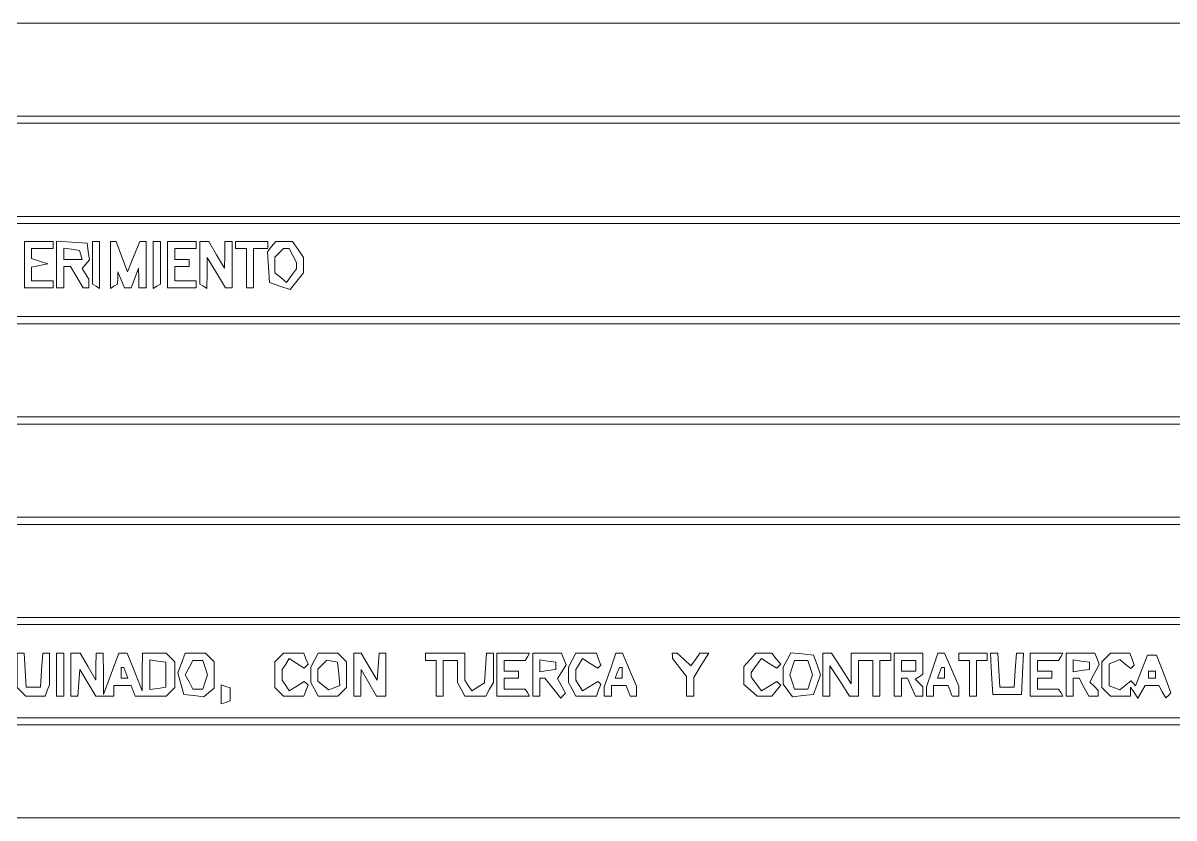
# Paper-space layout 'AN-05-DGE-020' of a CAD drawing. Header units: metres, sheet in millimetres. Extents: x 12 to 193, y 4 to 291.
# Drawn here: x 128.19 to 168.6, y 114.17 to 142.07 of the extents above; entities that cross this region are included whole.
import ezdxf

# ---------------------------------------------------------------- set-up
doc = ezdxf.new("R2010")
doc.units = ezdxf.units.M
doc.layers.add('DGE_CONTORNOS', color=7, linetype='Continuous', lineweight=0)
doc.layers.add('DGE_DATOS', color=7, linetype='Continuous', lineweight=0)

# ---------------------------------------------------------------- blocks, each defined once
blk = doc.blocks.new('LP_REF_DGE_MT_020')
at = {"layer": 'DGE_CONTORNOS'}
for points in [[(180.022, 140.434), (180.022, 138.8), (120.699, 138.8), (61.377, 138.8), (61.377, 140.434), (61.377, 142.068), (120.699, 142.068), (180.022, 142.068)], [(180.022, 136.915), (180.022, 135.281), (120.699, 135.281), (61.377, 135.281), (61.377, 136.915), (61.377, 138.549), (120.699, 138.549), (180.022, 138.549)], [(180.022, 133.396), (180.022, 131.762), (120.699, 131.762), (61.377, 131.762), (61.377, 133.396), (61.377, 135.03), (120.699, 135.03), (180.022, 135.03)], [(128.24, 133.584), (128.24, 132.768), (128.743, 132.768), (129.246, 132.768), (129.246, 132.893), (129.246, 133.019), (128.869, 133.019), (128.492, 133.019), (128.492, 133.262), (128.492, 133.504), (128.775, 133.56), (129.057, 133.615), (128.775, 133.709), (128.492, 133.802), (128.492, 133.976), (128.492, 134.15), (128.869, 134.15), (129.246, 134.15), (129.246, 134.276), (129.246, 134.401), (128.743, 134.401), (128.24, 134.401)], [(129.372, 133.592), (129.372, 132.768), (129.497, 132.768), (129.623, 132.768), (129.623, 133.145), (129.623, 133.522), (129.741, 133.522), (129.86, 133.522), (130.083, 133.145), (130.305, 132.768), (130.404, 132.768), (130.503, 132.768), (130.501, 132.925), (130.499, 133.082), (130.382, 133.266), (130.266, 133.45), (130.394, 133.605), (130.522, 133.759), (130.481, 134.049), (130.44, 134.339), (129.906, 134.377), (129.372, 134.416)], [(130.221, 133.93), (130.272, 133.773), (129.948, 133.773), (129.623, 133.773), (129.623, 133.97), (129.623, 134.168), (129.896, 134.127), (130.169, 134.087)], [(130.628, 133.655), (130.628, 132.908), (130.754, 132.83), (130.88, 132.753), (130.88, 133.577), (130.88, 134.401), (130.754, 134.401), (130.628, 134.401)], [(131.257, 133.577), (131.257, 132.753), (131.382, 132.83), (131.508, 132.908), (131.516, 133.121), (131.524, 133.333), (131.638, 133.05), (131.751, 132.768), (131.871, 132.768), (131.99, 132.768), (132.116, 133.113), (132.242, 133.459), (132.252, 133.113), (132.262, 132.768), (132.388, 132.768), (132.514, 132.768), (132.514, 133.584), (132.514, 134.401), (132.402, 134.401), (132.29, 134.401), (132.072, 133.867), (131.854, 133.333), (131.655, 133.867), (131.456, 134.401), (131.356, 134.401), (131.257, 134.401)], [(132.765, 133.577), (132.765, 132.753), (132.891, 132.83), (133.016, 132.908), (133.016, 133.655), (133.016, 134.401), (132.891, 134.401), (132.765, 134.401)], [(133.268, 133.584), (133.268, 132.768), (133.77, 132.768), (134.273, 132.768), (134.273, 132.893), (134.273, 133.019), (133.896, 133.019), (133.519, 133.019), (133.519, 133.27), (133.519, 133.522), (133.77, 133.522), (134.022, 133.522), (134.022, 133.647), (134.022, 133.773), (133.77, 133.773), (133.519, 133.773), (133.519, 133.962), (133.519, 134.15), (133.896, 134.15), (134.273, 134.15), (134.273, 134.276), (134.273, 134.401), (133.77, 134.401), (133.268, 134.401)], [(134.399, 133.655), (134.399, 132.908), (134.525, 132.83), (134.65, 132.753), (134.655, 133.294), (134.66, 133.836), (134.982, 133.302), (135.304, 132.768), (135.417, 132.768), (135.53, 132.768), (135.53, 133.584), (135.53, 134.401), (135.404, 134.401), (135.279, 134.401), (135.273, 133.93), (135.267, 133.459), (134.99, 133.929), (134.713, 134.399), (134.556, 134.4), (134.399, 134.401)], [(135.656, 134.276), (135.656, 134.15), (135.844, 134.15), (136.033, 134.15), (136.033, 133.459), (136.033, 132.768), (136.158, 132.768), (136.284, 132.768), (136.284, 133.459), (136.284, 134.15), (136.535, 134.15), (136.787, 134.15), (136.787, 134.276), (136.787, 134.401), (136.221, 134.401), (135.656, 134.401)], [(136.92, 134.222), (136.771, 134.043), (136.811, 133.502), (136.85, 132.961), (137.208, 132.835), (137.567, 132.71), (137.805, 133.004), (138.044, 133.298), (138.044, 133.57), (138.044, 133.843), (137.848, 134.122), (137.652, 134.401), (137.361, 134.401), (137.069, 134.401)], [(137.662, 133.907), (137.792, 133.664), (137.792, 133.554), (137.792, 133.444), (137.617, 133.205), (137.442, 132.966), (137.24, 133.133), (137.038, 133.301), (137.038, 133.575), (137.038, 133.848), (137.189, 133.999), (137.34, 134.15), (137.436, 134.15), (137.532, 134.15)], [(180.022, 129.877), (180.022, 128.243), (120.699, 128.243), (61.377, 128.243), (61.377, 129.877), (61.377, 131.511), (120.699, 131.511), (180.022, 131.511)], [(180.022, 126.358), (180.022, 124.724), (120.699, 124.724), (61.377, 124.724), (61.377, 126.358), (61.377, 127.992), (120.699, 127.992), (180.022, 127.992)], [(180.022, 122.839), (180.022, 121.205), (120.699, 121.205), (61.377, 121.205), (61.377, 122.839), (61.377, 124.473), (120.699, 124.473), (180.022, 124.473)], [(180.022, 119.32), (180.022, 117.686), (120.699, 117.686), (61.377, 117.686), (61.377, 119.32), (61.377, 120.954), (120.699, 120.954), (180.022, 120.954)], [(127.989, 119.345), (127.989, 118.742), (128.14, 118.591), (128.291, 118.44), (128.629, 118.44), (128.968, 118.44), (129.044, 118.639), (129.12, 118.838), (129.12, 119.393), (129.12, 119.948), (129.001, 119.948), (128.883, 119.948), (128.844, 119.351), (128.806, 118.754), (128.555, 118.754), (128.303, 118.754), (128.265, 119.351), (128.227, 119.948), (128.108, 119.948), (127.989, 119.948)], [(129.372, 119.194), (129.372, 118.44), (129.497, 118.44), (129.623, 118.44), (129.623, 119.194), (129.623, 119.948), (129.497, 119.948), (129.372, 119.948)], [(129.874, 119.194), (129.874, 118.44), (129.992, 118.44), (130.11, 118.44), (130.149, 118.911), (130.188, 119.383), (130.467, 118.911), (130.746, 118.44), (131.064, 118.44), (131.382, 118.44), (131.382, 118.629), (131.382, 118.817), (131.683, 118.817), (131.984, 118.817), (132.056, 118.629), (132.129, 118.44), (132.673, 118.44), (133.217, 118.44), (133.368, 118.591), (133.519, 118.742), (133.519, 119.194), (133.519, 119.647), (133.368, 119.798), (133.217, 119.948), (132.803, 119.948), (132.388, 119.948), (132.38, 119.289), (132.372, 118.629), (132.112, 119.289), (131.852, 119.948), (131.704, 119.948), (131.557, 119.948), (131.289, 119.226), (131.022, 118.503), (131.014, 119.226), (131.005, 119.948), (130.88, 119.948), (130.754, 119.948), (130.751, 119.477), (130.748, 119.006), (130.475, 119.477), (130.202, 119.948), (130.038, 119.948), (129.874, 119.948)], [(133.205, 119.194), (133.205, 118.754), (132.922, 118.714), (132.639, 118.674), (132.639, 119.194), (132.639, 119.714), (132.922, 119.674), (133.205, 119.634)], [(133.758, 119.603), (133.627, 119.257), (133.734, 118.88), (133.841, 118.503), (134.19, 118.463), (134.54, 118.422), (134.721, 118.572), (134.902, 118.722), (134.902, 119.184), (134.902, 119.647), (134.751, 119.798), (134.6, 119.948), (134.245, 119.948), (133.89, 119.948)], [(134.587, 119.446), (134.667, 119.194), (134.587, 118.943), (134.508, 118.692), (134.332, 118.692), (134.156, 118.692), (134.022, 118.943), (133.887, 119.194), (134.022, 119.446), (134.156, 119.697), (134.332, 119.697), (134.508, 119.697)], [(137.189, 119.798), (137.038, 119.647), (137.038, 119.194), (137.038, 118.742), (137.189, 118.591), (137.34, 118.44), (137.696, 118.44), (138.052, 118.44), (138.126, 118.634), (138.2, 118.828), (138.134, 118.894), (138.068, 118.96), (137.801, 118.794), (137.533, 118.629), (137.413, 118.817), (137.293, 119.006), (137.293, 119.194), (137.293, 119.383), (137.413, 119.571), (137.533, 119.76), (137.801, 119.594), (138.068, 119.428), (138.134, 119.494), (138.2, 119.56), (138.126, 119.754), (138.052, 119.948), (137.696, 119.948), (137.34, 119.948)], [(138.425, 119.705), (138.295, 119.462), (138.295, 119.194), (138.295, 118.926), (138.425, 118.683), (138.555, 118.44), (138.903, 118.44), (139.25, 118.44), (139.401, 118.591), (139.552, 118.742), (139.552, 119.194), (139.552, 119.647), (139.401, 119.798), (139.25, 119.948), (138.903, 119.948), (138.555, 119.948)], [(139.277, 119.224), (139.317, 118.815), (139.118, 118.739), (138.92, 118.663), (138.733, 118.819), (138.546, 118.974), (138.546, 119.184), (138.546, 119.395), (138.701, 119.55), (138.855, 119.704), (139.046, 119.668), (139.238, 119.632)], [(139.803, 119.194), (139.803, 118.44), (139.929, 118.44), (140.055, 118.44), (140.057, 118.911), (140.06, 119.383), (140.334, 118.911), (140.607, 118.44), (140.771, 118.44), (140.934, 118.44), (140.934, 119.194), (140.934, 119.948), (140.816, 119.948), (140.698, 119.948), (140.659, 119.477), (140.62, 119.006), (140.342, 119.477), (140.063, 119.948), (139.933, 119.948), (139.803, 119.948)], [(142.317, 119.823), (142.317, 119.697), (142.505, 119.697), (142.694, 119.697), (142.694, 119.069), (142.694, 118.44), (142.82, 118.44), (142.945, 118.44), (142.945, 119.069), (142.945, 119.697), (143.197, 119.697), (143.448, 119.697), (143.448, 119.312), (143.448, 118.926), (143.578, 118.683), (143.708, 118.44), (144.076, 118.44), (144.445, 118.44), (144.575, 118.683), (144.705, 118.926), (144.705, 119.437), (144.705, 119.948), (144.586, 119.948), (144.468, 119.948), (144.429, 119.427), (144.391, 118.906), (144.167, 118.767), (143.944, 118.629), (143.823, 118.817), (143.703, 119.006), (143.701, 119.477), (143.699, 119.948), (143.008, 119.948), (142.317, 119.948)], [(144.831, 119.194), (144.831, 118.44), (145.404, 118.44), (145.977, 118.44), (145.899, 118.566), (145.821, 118.692), (145.452, 118.692), (145.082, 118.692), (145.082, 118.88), (145.082, 119.069), (145.333, 119.069), (145.585, 119.069), (145.585, 119.194), (145.585, 119.32), (145.333, 119.32), (145.082, 119.32), (145.082, 119.508), (145.082, 119.697), (145.452, 119.697), (145.821, 119.697), (145.899, 119.823), (145.977, 119.948), (145.404, 119.948), (144.831, 119.948)], [(146.087, 119.194), (146.087, 118.44), (146.213, 118.44), (146.339, 118.44), (146.339, 118.754), (146.339, 119.069), (146.428, 119.069), (146.518, 119.069), (146.794, 118.723), (147.07, 118.377), (147.155, 118.461), (147.239, 118.544), (147.1, 118.804), (146.961, 119.063), (147.11, 119.3), (147.258, 119.538), (147.179, 119.743), (147.101, 119.948), (146.594, 119.948), (146.087, 119.948)], [(146.904, 119.508), (146.904, 119.383), (146.622, 119.343), (146.339, 119.302), (146.339, 119.508), (146.339, 119.714), (146.622, 119.674), (146.904, 119.634)], [(147.474, 119.705), (147.344, 119.462), (147.344, 119.194), (147.344, 118.926), (147.474, 118.683), (147.604, 118.44), (147.964, 118.44), (148.323, 118.44), (148.402, 118.647), (148.481, 118.853), (148.428, 118.907), (148.374, 118.96), (148.107, 118.794), (147.839, 118.629), (147.719, 118.817), (147.599, 119.006), (147.599, 119.194), (147.599, 119.383), (147.719, 119.571), (147.839, 119.76), (148.107, 119.594), (148.374, 119.428), (148.428, 119.482), (148.481, 119.535), (148.402, 119.742), (148.323, 119.948), (147.964, 119.948), (147.604, 119.948)], [(148.801, 119.36), (148.601, 118.772), (148.601, 118.606), (148.601, 118.44), (148.727, 118.44), (148.852, 118.44), (148.852, 118.629), (148.852, 118.817), (149.108, 118.817), (149.363, 118.817), (149.435, 118.629), (149.508, 118.44), (149.62, 118.44), (149.732, 118.44), (149.732, 118.618), (149.732, 118.796), (149.485, 119.372), (149.238, 119.948), (149.12, 119.948), (149.002, 119.948)], [(150.992, 119.854), (150.995, 119.76), (151.24, 119.446), (151.486, 119.131), (151.489, 118.786), (151.492, 118.44), (151.617, 118.44), (151.743, 118.44), (151.743, 118.771), (151.743, 119.102), (152.005, 119.525), (152.266, 119.948), (152.113, 119.948), (151.959, 119.948), (151.8, 119.73), (151.64, 119.512), (151.399, 119.73), (151.158, 119.948), (151.073, 119.948), (150.989, 119.948)], [(153.711, 119.718), (153.503, 119.489), (153.503, 119.172), (153.503, 118.856), (153.732, 118.648), (153.962, 118.44), (154.22, 118.44), (154.477, 118.44), (154.636, 118.632), (154.795, 118.823), (154.727, 118.892), (154.658, 118.96), (154.387, 118.794), (154.116, 118.629), (153.935, 118.873), (153.754, 119.117), (153.754, 119.194), (153.754, 119.272), (153.935, 119.516), (154.116, 119.76), (154.387, 119.594), (154.658, 119.428), (154.727, 119.497), (154.795, 119.565), (154.636, 119.757), (154.477, 119.948), (154.198, 119.948), (153.919, 119.948)], [(155.019, 119.713), (154.885, 119.462), (154.885, 119.164), (154.885, 118.865), (155.048, 118.642), (155.212, 118.419), (155.58, 118.461), (155.949, 118.503), (156.07, 118.849), (156.191, 119.194), (156.07, 119.54), (155.949, 119.885), (155.551, 119.924), (155.153, 119.963)], [(155.828, 119.446), (155.908, 119.194), (155.828, 118.943), (155.748, 118.692), (155.514, 118.692), (155.279, 118.692), (155.199, 118.943), (155.12, 119.194), (155.199, 119.446), (155.279, 119.697), (155.514, 119.697), (155.748, 119.697)], [(156.268, 119.194), (156.268, 118.44), (156.393, 118.44), (156.519, 118.44), (156.521, 118.974), (156.523, 119.508), (156.867, 118.975), (157.21, 118.442), (157.367, 118.441), (157.525, 118.44), (157.525, 119.069), (157.525, 119.697), (157.776, 119.697), (158.027, 119.697), (158.027, 119.069), (158.027, 118.44), (158.153, 118.44), (158.279, 118.44), (158.279, 119.069), (158.279, 119.697), (158.467, 119.697), (158.656, 119.697), (158.656, 119.823), (158.656, 119.948), (157.964, 119.948), (157.273, 119.948), (157.271, 119.414), (157.269, 118.88), (156.926, 119.413), (156.582, 119.947), (156.425, 119.947), (156.268, 119.948)], [(158.781, 119.194), (158.781, 118.44), (158.907, 118.44), (159.033, 118.44), (159.033, 118.754), (159.033, 119.069), (159.138, 119.069), (159.244, 119.069), (159.387, 118.754), (159.53, 118.44), (159.658, 118.44), (159.787, 118.44), (159.787, 118.604), (159.787, 118.767), (159.65, 118.904), (159.514, 119.04), (159.65, 119.125), (159.787, 119.209), (159.787, 119.579), (159.787, 119.948), (159.284, 119.948), (158.781, 119.948)], [(159.535, 119.508), (159.535, 119.32), (159.284, 119.32), (159.033, 119.32), (159.033, 119.508), (159.033, 119.697), (159.284, 119.697), (159.535, 119.697)], [(160.113, 119.36), (159.912, 118.772), (159.912, 118.606), (159.912, 118.44), (160.038, 118.44), (160.164, 118.44), (160.164, 118.629), (160.164, 118.817), (160.419, 118.817), (160.674, 118.817), (160.747, 118.629), (160.819, 118.44), (160.931, 118.44), (161.044, 118.44), (161.044, 118.618), (161.044, 118.796), (160.797, 119.372), (160.55, 119.948), (160.431, 119.948), (160.313, 119.948)], [(161.044, 119.823), (161.044, 119.697), (161.232, 119.697), (161.421, 119.697), (161.421, 119.069), (161.421, 118.44), (161.546, 118.44), (161.672, 118.44), (161.672, 119.069), (161.672, 119.697), (161.861, 119.697), (162.049, 119.697), (162.049, 119.823), (162.049, 119.948), (161.546, 119.948), (161.044, 119.948)], [(162.2, 119.226), (162.238, 118.503), (162.74, 118.503), (163.243, 118.503), (163.281, 119.226), (163.318, 119.948), (163.193, 119.948), (163.068, 119.948), (163.03, 119.351), (162.992, 118.754), (162.74, 118.754), (162.489, 118.754), (162.451, 119.351), (162.412, 119.948), (162.287, 119.948), (162.162, 119.948)], [(163.557, 119.194), (163.557, 118.44), (164.13, 118.44), (164.703, 118.44), (164.626, 118.566), (164.548, 118.692), (164.178, 118.692), (163.809, 118.692), (163.809, 118.88), (163.809, 119.069), (164.06, 119.069), (164.311, 119.069), (164.311, 119.194), (164.311, 119.32), (164.06, 119.32), (163.809, 119.32), (163.809, 119.508), (163.809, 119.697), (164.178, 119.697), (164.548, 119.697), (164.626, 119.823), (164.703, 119.948), (164.13, 119.948), (163.557, 119.948)], [(164.814, 119.194), (164.814, 118.44), (164.94, 118.44), (165.065, 118.44), (165.065, 118.754), (165.065, 119.069), (165.17, 119.069), (165.274, 119.069), (165.443, 118.754), (165.611, 118.44), (165.778, 118.44), (165.945, 118.44), (165.945, 118.541), (165.945, 118.641), (165.797, 118.79), (165.649, 118.938), (165.814, 119.246), (165.979, 119.554), (165.903, 119.751), (165.827, 119.948), (165.321, 119.948), (164.814, 119.948)], [(165.631, 119.508), (165.631, 119.383), (165.348, 119.343), (165.065, 119.302), (165.065, 119.508), (165.065, 119.714), (165.348, 119.674), (165.631, 119.634)], [(166.222, 119.798), (166.071, 119.647), (166.071, 119.194), (166.071, 118.742), (166.222, 118.591), (166.373, 118.44), (166.724, 118.44), (167.076, 118.44), (167.078, 118.597), (167.08, 118.754), (167.206, 118.566), (167.332, 118.377), (167.462, 118.597), (167.592, 118.817), (167.831, 118.817), (168.069, 118.817), (168.192, 118.598), (168.314, 118.379), (168.405, 118.47), (168.495, 118.56), (168.243, 119.223), (167.991, 119.885), (167.833, 119.885), (167.675, 119.885), (167.464, 119.347), (167.253, 118.808), (167.168, 118.893), (167.082, 118.979), (166.893, 118.821), (166.703, 118.663), (166.512, 118.736), (166.322, 118.809), (166.322, 119.194), (166.322, 119.579), (166.512, 119.652), (166.703, 119.725), (166.893, 119.567), (167.082, 119.41), (167.145, 119.473), (167.208, 119.535), (167.129, 119.742), (167.05, 119.948), (166.711, 119.948), (166.373, 119.948)], [(131.805, 119.257), (131.877, 119.069), (131.756, 119.069), (131.634, 119.069), (131.634, 119.257), (131.634, 119.446), (131.683, 119.446), (131.733, 119.446)], [(149.229, 119.257), (149.229, 119.069), (149.108, 119.069), (148.986, 119.069), (149.058, 119.257), (149.131, 119.446), (149.18, 119.446), (149.229, 119.446)], [(160.541, 119.257), (160.541, 119.069), (160.419, 119.069), (160.297, 119.069), (160.37, 119.257), (160.442, 119.446), (160.492, 119.446), (160.541, 119.446)], [(167.956, 119.194), (167.956, 119.069), (167.831, 119.069), (167.705, 119.069), (167.705, 119.194), (167.705, 119.32), (167.831, 119.32), (167.956, 119.32)], [(135.153, 118.503), (135.153, 118.168), (135.31, 118.22), (135.467, 118.273), (135.467, 118.503), (135.467, 118.733), (135.31, 118.786), (135.153, 118.838)], [(180.022, 115.801), (180.022, 114.167), (120.699, 114.167), (61.377, 114.167), (61.377, 115.801), (61.377, 117.435), (120.699, 117.435), (180.022, 117.435)]]:
    blk.add_lwpolyline(points, close=True, dxfattribs=at)

psp = doc.layouts.new('AN-05-DGE-020')

# ---------------------------------------------------------------- block references
at = {"layer": 'DGE_DATOS'}
psp.add_blockref('LP_REF_DGE_MT_020', (0, 0), dxfattribs=at)

doc.saveas('drawing.dxf')
